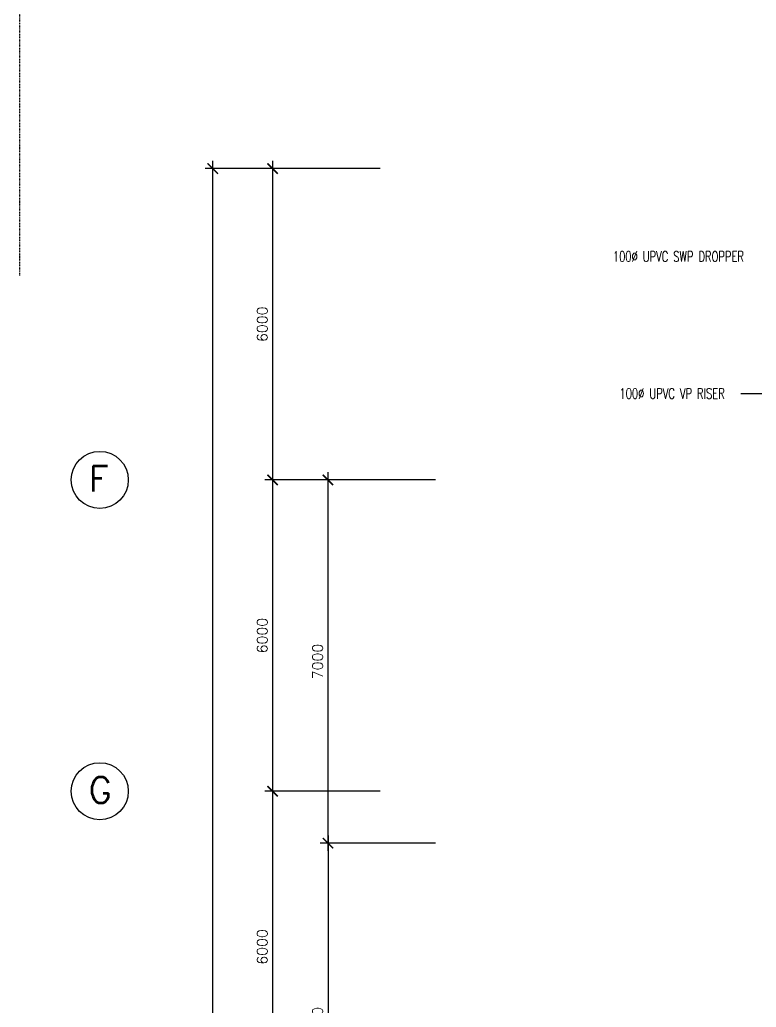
# Model space of a CAD drawing. Extents: x 2332957 to 2465864, y -1012926 to -914299.
# Drawn here: x 2382764 to 2396960, y -954900 to -935869 of the extents above; entities that cross this region are included whole.
import ezdxf

# ---------------------------------------------------------------- set-up
doc = ezdxf.new("R2010")
doc.units = 0
doc.header["$LTSCALE"] = 15
doc.header["$MEASUREMENT"] = 0
doc.header["$PDMODE"] = 34
doc.linetypes.add('DASHDOT', pattern=[1, 0.5, -0.25, 0, -0.25])
doc.layers.get('0').update_dxf_attribs({"linetype": 'CONTINUOUS'})
doc.layers.get('DEFPOINTS').update_dxf_attribs({"linetype": 'CONTINUOUS'})
for name, color, linetype in [('AR', 7, 'CONTINUOUS'), ('DIM', 7, 'CONTINUOUS'), ('GRID-T', 7, 'CONTINUOUS'), ('SP', 220, 'CONTINUOUS'), ('VP', 100, 'CONTINUOUS')]:
    doc.layers.add(name, color=color, linetype=linetype)
doc.styles.add('ROMANS', font='romans')
doc.styles.get("Standard").update_dxf_attribs({"font": 'ROMANS.SHX'})
doc.dimstyles.new('STANDARD$0', dxfattribs={"dimscale": 0, "dimtxt": 8, "dimasz": 6, "dimexe": 1, "dimexo": 1, "dimgap": 3, "dimtad": 1, "dimdec": 0, "dimlfac": -1, "dimrnd": 1, "dimzin": 0, "dimdsep": 46, "dimtxsty": 'Standard', "dimcen": 0, "dimclrd": 5, "dimclre": 250, "dimadec": 0, "dimazin": 0, "dimtfac": 1, "dimtdec": 4, "dimtofl": 0, "dimtmove": 0, "dimatfit": 3, "dimfxl": 1, "dimtolj": 1, "dimtzin": 0, "dimarcsym": 0})

# ---------------------------------------------------------------- blocks, each defined once
blk = doc.blocks.new('_ARCHTICK')
at = {"color": 0, "linetype": 'ByBlock', "const_width": 0.15}
blk.add_lwpolyline([(-0.5, -0.5), (0.5, 0.5)], dxfattribs=at)
blk = doc.blocks.new('*D292')
at = {"layer": 'DEFPOINTS', "color": 0, "transparency": 16777216}
for p in [(2389862, -938737), (2387638, -944737), (2389862, -944737)]:
    blk.add_point(p, dxfattribs=at)
at = {"layer": 'DIM', "color": 7, "lineweight": -2, "transparency": 16777216}
for p, q in [((2387638, -938587), (2387638, -944887)), ((2389712, -938737), (2387488, -938737)), ((2389712, -944737), (2387488, -944737))]:
    blk.add_line(p, q, dxfattribs=at)
at = {"layer": 'DIM', "color": 7, "lineweight": -2, "transparency": 16777216, "xscale": 200, "yscale": 200, "zscale": 200}
for p, rotation in [((2387638, -938737), 90), ((2387638, -944737), 270)]:
    blk.add_blockref('_ARCHTICK', p, dxfattribs=dict(at, rotation=rotation))
at = {"layer": 'DIM', "color": 7, "transparency": 16777216, "insert": (2387438, -941737), "char_height": 200, "attachment_point": 5, "rotation": 90, "style": 'ROMANS'}
blk.add_mtext('\\A1;6000', dxfattribs=at)
blk = doc.blocks.new('*D293')
at = {"layer": 'DEFPOINTS', "color": 0, "transparency": 16777216}
for p in [(2389862, -944737), (2387638, -950737), (2389862, -950737)]:
    blk.add_point(p, dxfattribs=at)
at = {"layer": 'DIM', "color": 7, "lineweight": -2, "transparency": 16777216}
for p, q in [((2387638, -944587), (2387638, -950887)), ((2389712, -944737), (2387488, -944737)), ((2389712, -950737), (2387488, -950737))]:
    blk.add_line(p, q, dxfattribs=at)
at = {"layer": 'DIM', "color": 7, "lineweight": -2, "transparency": 16777216, "xscale": 200, "yscale": 200, "zscale": 200}
for p, rotation in [((2387638, -944737), 90), ((2387638, -950737), 270)]:
    blk.add_blockref('_ARCHTICK', p, dxfattribs=dict(at, rotation=rotation))
at = {"layer": 'DIM', "color": 7, "transparency": 16777216, "insert": (2387438, -947737), "char_height": 200, "attachment_point": 5, "rotation": 90, "style": 'ROMANS'}
blk.add_mtext('\\A1;6000', dxfattribs=at)
blk = doc.blocks.new('*D294')
at = {"layer": 'DEFPOINTS', "color": 0, "transparency": 16777216}
for p in [(2389862, -950737), (2387638, -956737), (2389862, -956737)]:
    blk.add_point(p, dxfattribs=at)
at = {"layer": 'DIM', "color": 7, "lineweight": -2, "transparency": 16777216}
for p, q in [((2387638, -950587), (2387638, -956887)), ((2389712, -950737), (2387488, -950737)), ((2389712, -956737), (2387488, -956737))]:
    blk.add_line(p, q, dxfattribs=at)
at = {"layer": 'DIM', "color": 7, "lineweight": -2, "transparency": 16777216, "xscale": 200, "yscale": 200, "zscale": 200}
for p, rotation in [((2387638, -950737), 90), ((2387638, -956737), 270)]:
    blk.add_blockref('_ARCHTICK', p, dxfattribs=dict(at, rotation=rotation))
at = {"layer": 'DIM', "color": 7, "transparency": 16777216, "insert": (2387438, -953737), "char_height": 200, "attachment_point": 5, "rotation": 90, "style": 'ROMANS'}
blk.add_mtext('\\A1;6000', dxfattribs=at)
blk = doc.blocks.new('*D301')
at = {"layer": 'DEFPOINTS', "color": 0, "transparency": 16777216}
for p in [(2386485, -938737), (2389548, -938737), (2389548, -992737)]:
    blk.add_point(p, dxfattribs=at)
at = {"layer": 'DIM', "color": 7, "lineweight": -2, "transparency": 16777216}
for p, q in [((2386485, -992887), (2386485, -938587)), ((2389398, -938737), (2386335, -938737)), ((2389398, -992737), (2386335, -992737))]:
    blk.add_line(p, q, dxfattribs=at)
at = {"layer": 'DIM', "color": 7, "lineweight": -2, "transparency": 16777216, "xscale": 200, "yscale": 200, "zscale": 200}
for p, rotation in [((2386485, -938737), 90), ((2386485, -992737), 270)]:
    blk.add_blockref('_ARCHTICK', p, dxfattribs=dict(at, rotation=rotation))
at = {"layer": 'DIM', "color": 7, "transparency": 16777216, "insert": (2386285, -965737), "char_height": 200, "attachment_point": 5, "rotation": 90, "style": 'ROMANS'}
blk.add_mtext('\\A1;54000', dxfattribs=at)
blk = doc.blocks.new('*D313')
at = {"layer": 'DEFPOINTS', "color": 0, "transparency": 16777216}
for p in [(2390930, -951737), (2388706, -958737), (2390930, -958737)]:
    blk.add_point(p, dxfattribs=at)
at = {"layer": 'DIM', "color": 7, "lineweight": -2, "transparency": 16777216}
for p, q in [((2390780, -951737), (2388556, -951737)), ((2388706, -951587), (2388706, -958887)), ((2390780, -958737), (2388556, -958737))]:
    blk.add_line(p, q, dxfattribs=at)
at = {"layer": 'DIM', "color": 7, "lineweight": -2, "transparency": 16777216, "xscale": 200, "yscale": 200, "zscale": 200}
for p, rotation in [((2388706, -951737), 90), ((2388706, -958737), 270)]:
    blk.add_blockref('_ARCHTICK', p, dxfattribs=dict(at, rotation=rotation))
at = {"layer": 'DIM', "color": 7, "transparency": 16777216, "insert": (2388506, -955237), "char_height": 200, "attachment_point": 5, "rotation": 90, "style": 'ROMANS'}
blk.add_mtext('\\A1;7000', dxfattribs=at)
blk = doc.blocks.new('*D315')
at = {"layer": 'DEFPOINTS', "color": 0, "transparency": 16777216}
for p in [(2388706, -944737), (2390930, -944737), (2390930, -951737)]:
    blk.add_point(p, dxfattribs=at)
at = {"layer": 'DIM', "color": 7, "lineweight": -2, "transparency": 16777216}
for p, q in [((2388706, -951887), (2388706, -944587)), ((2390780, -944737), (2388556, -944737)), ((2390780, -951737), (2388556, -951737))]:
    blk.add_line(p, q, dxfattribs=at)
at = {"layer": 'DIM', "color": 7, "lineweight": -2, "transparency": 16777216, "xscale": 200, "yscale": 200, "zscale": 200}
for p, rotation in [((2388706, -944737), 90), ((2388706, -951737), 270)]:
    blk.add_blockref('_ARCHTICK', p, dxfattribs=dict(at, rotation=rotation))
at = {"layer": 'DIM', "color": 7, "transparency": 16777216, "insert": (2388506, -948237), "char_height": 200, "attachment_point": 5, "rotation": 90, "style": 'ROMANS'}
blk.add_mtext('\\A1;7000', dxfattribs=at)

msp = doc.modelspace()

# ---------------------------------------------------------------- linework, layer by layer
at = {"layer": 'AR', "color": 0, "linetype": 'DASHDOT', "ltscale": 2}
msp.add_line((2382764.1, -940794.5), (2382764.1, -924576.6), dxfattribs=at)
at = {"layer": 'GRID-T', "color": 0}
for centre in [(2384307.1, -944737.5), (2384307.1, -950737.5)]:
    msp.add_circle(centre, 550, dxfattribs=at)
at = {"layer": 'VP', "color": 0, "linetype": 'ByBlock'}
msp.add_line((2398717.2, -943075.9), (2396665.1, -943075.9), dxfattribs=at)

# ---------------------------------------------------------------- texts
at = {"layer": 'GRID-T', "color": 0, "style": 'ROMANS'}
for s, p in [('F', (2384091.9, -944963.3)), ('G', (2384091.9, -950963.3))]:
    msp.add_text(s, height=500, dxfattribs=at).set_placement(p)
at = {"layer": 'SP', "color": 0, "style": 'ROMANS', "width": 0.7}
msp.add_text('100%%c UPVC SWP DROPPER', height=200, dxfattribs=at).set_placement((2394196.7, -940530.7))
at = {"layer": 'VP', "color": 0, "style": 'ROMANS', "width": 0.7}
msp.add_text('100%%c UPVC VP RISER', height=200, dxfattribs=at).set_placement((2394324.6, -943172))

# ---------------------------------------------------------------- dimensions: what is measured, and where the dimension line sits
at = {"layer": 'DIM', "color": 0}
for p1, p2, distance, picture, middle in [((2389548.4, -992737.5), (2389548.4, -938737.5), 3063.7, '*D301', (2386284.7, -965737.5)), ((2389862.2, -938737.5), (2389862.2, -944737.5), -2223.9, '*D292', (2387438.3, -941737.5)), ((2389862.2, -944737.5), (2389862.2, -950737.5), -2223.9, '*D293', (2387438.3, -947737.5)), ((2390930.2, -951737.5), (2390930.2, -944737.5), 2223.9, '*D315', (2388506.3, -948237.5)), ((2389862.2, -950737.5), (2389862.2, -956737.5), -2223.9, '*D294', (2387438.3, -953737.5)), ((2390930.2, -951737.5), (2390930.2, -958737.5), -2223.9, '*D313', (2388506.3, -955237.5))]:
    dim = msp.add_aligned_dim(p1=p1, p2=p2, distance=distance, dimstyle='STANDARD$0', override={"dimscale": 100, "dimtxt": 2, "dimasz": 2, "dimexe": 1.5, "dimexo": 1.5, "dimgap": 1, "dimtxsty": 'ROMANS', "dimblk": 'ARCHTICK', "dimdle": 1.5, "dimclrd": 7, "dimclre": 7, "dimclrt": 7, "dimtdec": 0, "dimtmove": 2}, dxfattribs=at)
    dim.commit()
    dim.dimension.update_dxf_attribs({"geometry": picture, "text_midpoint": middle})

doc.saveas('drawing.dxf')
